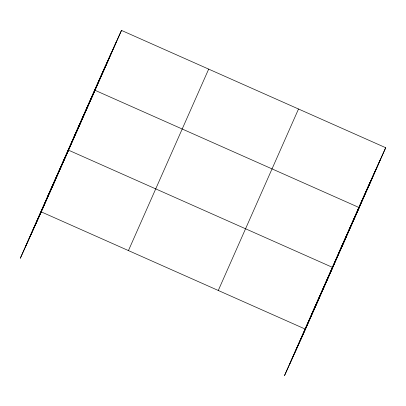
<?xml version="1.0" encoding="UTF-8"?>
<svg xmlns="http://www.w3.org/2000/svg" width="406" height="406" viewBox="0 0 406 406"><rect width="100%" height="100%" fill="white"/><g stroke="black" fill="none" stroke-linecap="round" stroke-linejoin="round"><path stroke-width="0.61" d="M25.482 246.802L105.717 65.341M30.82 234.978L111.056 53.516M36.002 223.498L116.243 42.036M121.49 30.409L100.536 76.815L20.3 258.282L41.255 211.871L121.49 30.409L385.7 147.718L305.464 329.185L284.51 375.591L364.745 194.129L385.7 147.718M128.443 250.583L208.679 69.121M218.276 290.473L298.512 109.006M289.691 364.116L369.927 182.649M295.03 352.291L375.266 170.825M300.212 340.812L380.447 159.35M103.002 71.979L108.25 60.352M74.059 136.7L95.014 90.289L359.224 207.603L338.269 254.009M76.526 131.859L81.773 120.232M47.583 196.58L68.533 150.174L332.742 267.488L311.788 313.894M49.644 192.652L54.896 181.025M367.212 189.287L372.459 177.661M340.73 249.172L345.983 237.546M313.853 309.961L319.101 298.334M41.255 211.871L305.464 329.185"/></g></svg>
